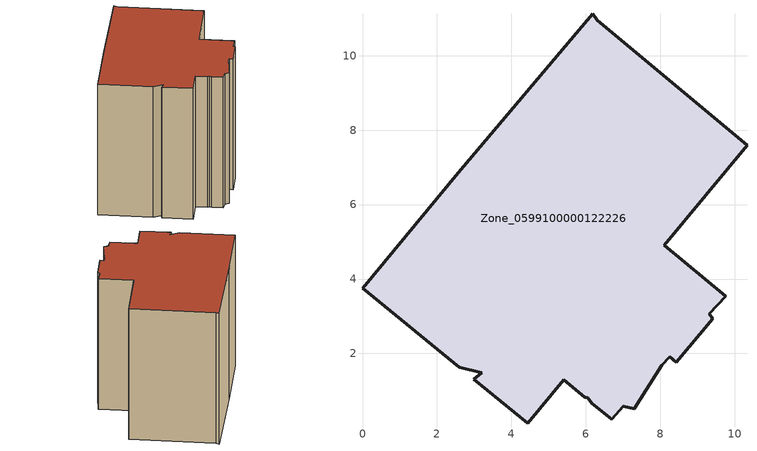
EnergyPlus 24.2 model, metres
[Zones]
Zone_0599100000122226
 floor ground (C_G): 6.16,0.67 6.05,0.81 5.97,0.82 5.4,1.29 4.43,0.13 2.99,1.31 3.2,1.49 2.6,1.63 0,3.75 2.57,6.85 6.18,11.12 6.3,10.95 10.33,7.59 8.11,4.9 9.76,3.54 9.32,3.06 9.41,2.94 8.43,1.76 8.25,1.91 8.04,1.69 7.3,0.51 7.01,0.58 6.69,0.23 z0
 wall outside (C_F): 6.3,10.95 6.18,11.12 2.57,6.85 0,3.75 2.6,1.63 3.2,1.49 2.99,1.31 4.43,0.13 5.4,1.29 5.97,0.82 6.05,0.81 6.16,0.67 6.69,0.23 7.01,0.58 7.3,0.51 8.04,1.69 8.25,1.91 8.43,1.76 9.41,2.94 9.32,3.06 9.76,3.54 8.11,4.9 10.33,7.59 6.3,10.95 z0:8.93
 roof outside (C_R): 6.05,0.81 6.16,0.67 6.69,0.23 7.01,0.58 7.3,0.51 8.04,1.69 8.25,1.91 8.43,1.76 9.41,2.94 9.32,3.06 9.76,3.54 8.11,4.9 10.33,7.59 6.3,10.95 6.18,11.12 2.57,6.85 0,3.75 2.6,1.63 3.2,1.49 2.99,1.31 4.43,0.13 5.4,1.29 5.97,0.82 z8.93
[BUILDING]
Pand.0599100000122226: North Axis=0; Terrain=City; Loads Convergence Tolerance Value=0.04; Temperature Convergence Tolerance Value=0.4; Solar Distribution=FullExterior; Maximum Number of Warmup Days=25; Minimum Number of Warmup Days=1
[Site:Location]
Rotterdam.The.Hague.AP_ZH_NLD Design_Conditions: Latitude=51.96; Longitude=4.45; Time Zone=1; Elevation=-4.5
[SITE:GROUNDTEMPERATURE:BUILDINGSURFACE]
18, 18, 18, 18, 18, 18, 18, 18, 18, 18, 18, 18
[MATERIAL] Thermal Absorptance=0.9; Solar Absorptance=0.7; Visible Absorptance=0.7
Name | Roughness | Thickness | Conductivity | Density | Specific Heat
G.TC.1946-1964 | MediumSmooth | 0.15 | 1 | 540 | 1210
F.TC.1946-1964 | Rough | 0.3 | 0.857143 | 1920 | 840
R.TC.1946-1964 | MediumRough | 0.2 | 0.235294 | 1500 | 1000
[CONSTRUCTION]
C_G: G.TC.1946-1964
C_F: F.TC.1946-1964
C_R: R.TC.1946-1964
[ZONE]
Zone_0599100000122226: Type=1; Multiplier=1; Ceiling Height=Autocalculate; Volume=Autocalculate; Floor Area=autocalculate; Part of Total Floor Area=Yes
[ZONEINFILTRATION:DESIGNFLOWRATE]
Infil_Zone_0599100000122226: Zone or ZoneList or Space or SpaceList=Zone_0599100000122226; Schedule=AlwaysOn; Design Flow Rate Calculation Method=Flow/Area; Flow Rate per Floor Area=0.003; Constant Term Coefficient=1; Temperature Term Coefficient=0; Velocity Term Coefficient=0; Velocity Squared Term Coefficient=0
[HVACTEMPLATE:ZONE:IDEALLOADSAIRSYSTEM]
Zone_0599100000122226: Maximum Heating Supply Air Temperature=50; Minimum Cooling Supply Air Temperature=13; Maximum Heating Supply Air Humidity Ratio=0.0156; Minimum Cooling Supply Air Humidity Ratio=0.0077; Heating Limit=NoLimit; Cooling Limit=NoLimit; Dehumidification Control Type=ConstantSensibleHeatRatio; Cooling Sensible Heat Ratio=0.7; Dehumidification Setpoint=60; Humidification Control Type=None; Humidification Setpoint=30; Outdoor Air Method=None; Outdoor Air Flow Rate per Person=0.00944; Outdoor Air Flow Rate per Zone Floor Area=0; Outdoor Air Flow Rate per Zone=0; Demand Controlled Ventilation Type=None; Outdoor Air Economizer Type=NoEconomizer; Heat Recovery Type=None; Sensible Heat Recovery Effectiveness=0.7; Latent Heat Recovery Effectiveness=0.65
[ZONECONTROL:THERMOSTAT]
ThermostatControl_Zone_0599100000122226: Zone or ZoneList=Zone_0599100000122226; Control Type Schedule=DualSetpointControlType; Control 1=Thermostat_Zone_0599100000122226; Temperature Difference Between Cutout And Setpoint=0
[THERMOSTATSETPOINT:DUALSETPOINT]
Thermostat_Zone_0599100000122226: Heating Setpoint Temperature Schedule=HeatingSetpoint_Zone_0599100000122226; Cooling Setpoint Temperature Schedule=CoolingSetpoint_Zone_0599100000122226
[SCHEDULE:COMPACT]
HeatingSetpoint_Zone_0599100000122226: Through: 12/31, For: AllDays, Until: 24:00, 21
CoolingSetpoint_Zone_0599100000122226: Through: 12/31, For: AllDays, Until: 24:00, 24
DualSetpointControlType: Through: 12/31, For: AllDays, Until: 24:00, 4
AlwaysOn: Through: 12/31, For: AllDays, Until: 24:00, 1
